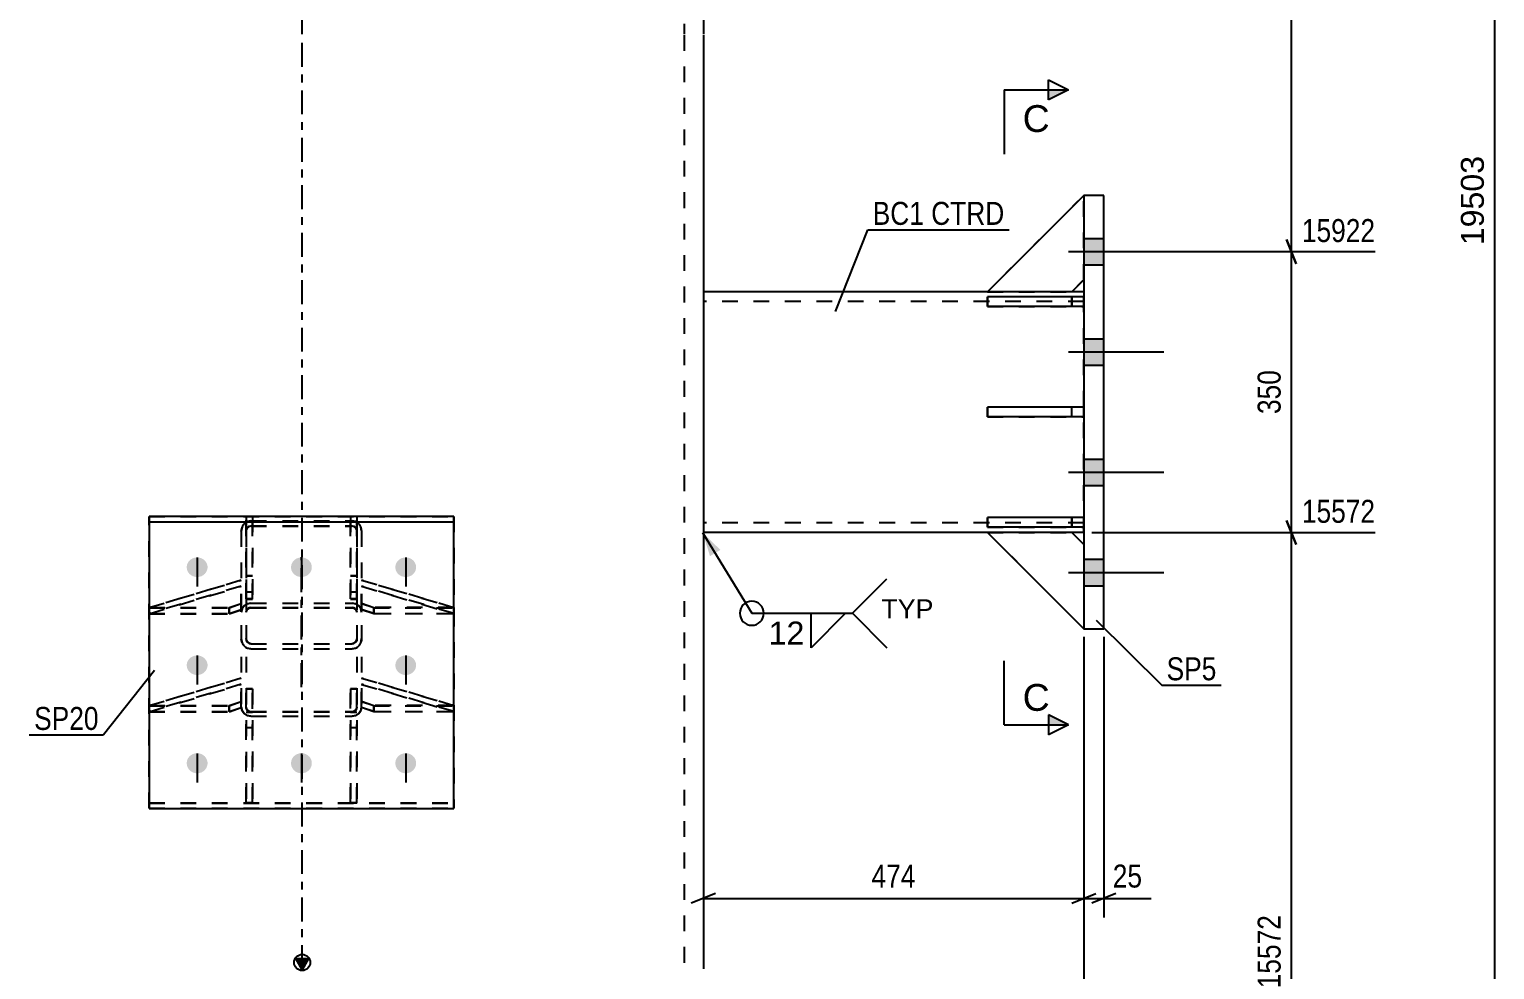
# Model space of a CAD drawing. Header units: millimetres. Extents: x -213 to 628, y -245 to 349.
# Drawn here: x -34 to 148.6, y 50 to 167.2 of the extents above; entities that cross this region are included whole.
import ezdxf

# ---------------------------------------------------------------- set-up
doc = ezdxf.new("R2010")
doc.units = ezdxf.units.MM
doc.linetypes.add('DXK_LINE_DOT2', pattern=[3.9198, 1.9599, -1.9599])
doc.linetypes.add('DXK_LINE_DOT3', pattern=[5.9187, 2.979, -0.9799, 0.9799, -0.9799])
doc.styles.add('Arial', font='ARIAL.TTF', dxfattribs={"height": 0.2})
doc.styles.add('Arial Narrow', font='ARIALN.TTF', dxfattribs={"height": 0.2})

# ---------------------------------------------------------------- blocks, each defined once
blk = doc.blocks.new('Bolt-284856677-2837 - 2835')
at = {"linetype": 'Continuous'}
for points in [[(-13.09, 101.39), (-12.82, 101.37), (-12.56, 101.29), (-12.33, 101.16), (-12.13, 100.99), (-11.97, 100.78), (-11.86, 100.55), (-11.8, 100.3), (-11.8, 100.04), (-11.86, 99.79), (-11.97, 99.56), (-12.13, 99.35), (-12.33, 99.18), (-12.56, 99.05), (-12.82, 98.98), (-13.09, 98.95), (-13.36, 98.98), (-13.62, 99.05), (-13.86, 99.18), (-14.06, 99.35), (-14.22, 99.56), (-14.33, 99.79), (-14.38, 100.04), (-14.38, 100.3), (-14.33, 100.55), (-14.22, 100.78), (-14.06, 100.99), (-13.86, 101.16), (-13.62, 101.29), (-13.36, 101.37)], [(-0.09, 101.39), (0.18, 101.37), (0.44, 101.29), (0.67, 101.16), (0.87, 100.99), (1.03, 100.78), (1.14, 100.55), (1.2, 100.3), (1.2, 100.04), (1.14, 99.79), (1.03, 99.56), (0.87, 99.35), (0.67, 99.18), (0.44, 99.05), (0.18, 98.98), (-0.09, 98.95), (-0.36, 98.98), (-0.62, 99.05), (-0.86, 99.18), (-1.06, 99.35), (-1.22, 99.56), (-1.33, 99.79), (-1.38, 100.04), (-1.38, 100.3), (-1.33, 100.55), (-1.22, 100.78), (-1.06, 100.99), (-0.86, 101.16), (-0.62, 101.29), (-0.36, 101.37)], [(12.91, 101.39), (13.18, 101.37), (13.44, 101.29), (13.67, 101.16), (13.87, 100.99), (14.03, 100.78), (14.14, 100.55), (14.2, 100.3), (14.2, 100.04), (14.14, 99.79), (14.03, 99.56), (13.87, 99.35), (13.67, 99.18), (13.44, 99.05), (13.18, 98.98), (12.91, 98.95), (12.64, 98.98), (12.38, 99.05), (12.14, 99.18), (11.94, 99.35), (11.78, 99.56), (11.67, 99.79), (11.62, 100.04), (11.62, 100.3), (11.67, 100.55), (11.78, 100.78), (11.94, 100.99), (12.14, 101.16), (12.38, 101.29), (12.64, 101.37)], [(-13.09, 89.18), (-12.82, 89.15), (-12.56, 89.07), (-12.33, 88.94), (-12.13, 88.77), (-11.97, 88.56), (-11.86, 88.33), (-11.8, 88.08), (-11.8, 87.83), (-11.86, 87.58), (-11.97, 87.34), (-12.13, 87.14), (-12.33, 86.97), (-12.56, 86.84), (-12.82, 86.76), (-13.09, 86.73), (-13.36, 86.76), (-13.62, 86.84), (-13.86, 86.97), (-14.06, 87.14), (-14.22, 87.34), (-14.33, 87.58), (-14.38, 87.83), (-14.38, 88.08), (-14.33, 88.33), (-14.22, 88.56), (-14.06, 88.77), (-13.86, 88.94), (-13.62, 89.07), (-13.36, 89.15)], [(12.91, 89.18), (13.18, 89.15), (13.44, 89.07), (13.67, 88.94), (13.87, 88.77), (14.03, 88.56), (14.14, 88.33), (14.2, 88.08), (14.2, 87.83), (14.14, 87.58), (14.03, 87.34), (13.87, 87.14), (13.67, 86.97), (13.44, 86.84), (13.18, 86.76), (12.91, 86.73), (12.64, 86.76), (12.38, 86.84), (12.14, 86.97), (11.94, 87.14), (11.78, 87.34), (11.67, 87.58), (11.62, 87.83), (11.62, 88.08), (11.67, 88.33), (11.78, 88.56), (11.94, 88.77), (12.14, 88.94), (12.38, 89.07), (12.64, 89.15)], [(-13.09, 76.99), (-12.82, 76.96), (-12.56, 76.88), (-12.33, 76.75), (-12.13, 76.58), (-11.97, 76.37), (-11.86, 76.13), (-11.8, 75.87), (-11.8, 75.61), (-11.86, 75.35), (-11.97, 75.11), (-12.13, 74.9), (-12.33, 74.72), (-12.56, 74.59), (-12.82, 74.51), (-13.09, 74.48), (-13.36, 74.51), (-13.62, 74.59), (-13.86, 74.72), (-14.06, 74.9), (-14.22, 75.11), (-14.33, 75.35), (-14.38, 75.61), (-14.38, 75.87), (-14.33, 76.13), (-14.22, 76.37), (-14.06, 76.58), (-13.86, 76.75), (-13.62, 76.88), (-13.36, 76.96)], [(-0.09, 76.99), (0.18, 76.96), (0.44, 76.88), (0.67, 76.75), (0.87, 76.58), (1.03, 76.37), (1.14, 76.13), (1.2, 75.87), (1.2, 75.61), (1.14, 75.35), (1.03, 75.11), (0.87, 74.9), (0.67, 74.72), (0.44, 74.59), (0.18, 74.51), (-0.09, 74.48), (-0.36, 74.51), (-0.62, 74.59), (-0.86, 74.72), (-1.06, 74.9), (-1.22, 75.11), (-1.33, 75.35), (-1.38, 75.61), (-1.38, 75.87), (-1.33, 76.13), (-1.22, 76.37), (-1.06, 76.58), (-0.86, 76.75), (-0.62, 76.88), (-0.36, 76.96)], [(12.91, 76.99), (13.18, 76.96), (13.44, 76.88), (13.67, 76.75), (13.87, 76.58), (14.03, 76.37), (14.14, 76.13), (14.2, 75.87), (14.2, 75.61), (14.14, 75.35), (14.03, 75.11), (13.87, 74.9), (13.67, 74.72), (13.44, 74.59), (13.18, 74.51), (12.91, 74.48), (12.64, 74.51), (12.38, 74.59), (12.14, 74.72), (11.94, 74.9), (11.78, 75.11), (11.67, 75.35), (11.62, 75.61), (11.62, 75.87), (11.67, 76.13), (11.78, 76.37), (11.94, 76.58), (12.14, 76.75), (12.38, 76.88), (12.64, 76.96)]]:
    blk.add_hatch(color=1, dxfattribs=at).paths.add_polyline_path(points)
at = {"color": 1, "linetype": 'Continuous'}
for p, q in [((-13.09, 101.37), (-13.09, 97.78)), ((-0.09, 101.37), (-0.09, 97.78)), ((12.91, 101.37), (12.91, 97.78)), ((-13.09, 89.15), (-13.09, 85.56)), ((12.91, 89.15), (12.91, 85.56)), ((-13.09, 76.94), (-13.09, 73.34)), ((-0.09, 76.94), (-0.09, 73.34)), ((12.91, 76.94), (12.91, 73.34))]:
    blk.add_line(p, q, dxfattribs=at)
blk = doc.blocks.new('Bolt-284856677-2971 - 2835')
at = {"color": 1, "linetype": 'DXK_LINE_DOT2'}
for p, q in [((-13.09, 101.39), (-13.09, 97.8)), ((-0.09, 101.39), (-0.09, 97.8)), ((12.91, 101.39), (12.91, 97.8)), ((-13.09, 89.17), (-13.09, 85.58)), ((12.91, 89.17), (12.91, 85.58)), ((-13.09, 76.96), (-13.09, 73.36)), ((-0.09, 76.96), (-0.09, 73.36)), ((12.91, 76.96), (12.91, 73.36))]:
    blk.add_line(p, q, dxfattribs=at)
blk = doc.blocks.new('Part-284856677-2860 - 2835')
at = {"color": 7, "linetype": 'DXK_LINE_DOT2'}
for p, q in [((-6.85, 105.85), (-6.39, 105.95)), ((-6.39, 105.95), (6.21, 105.95)), ((6.21, 105.95), (6.67, 105.85)), ((-7.59, 104.67), (-7.5, 105.16)), ((-7.59, 104.67), (-7.59, 82.72)), ((-6.95, 104.91), (-6.99, 104.67)), ((-6.99, 104.67), (-6.99, 82.72)), ((-6.82, 105.12), (-6.95, 104.91)), ((-6.62, 105.26), (-6.82, 105.12)), ((-6.39, 105.31), (-6.62, 105.26)), ((-6.39, 105.31), (6.21, 105.31)), ((6.44, 105.26), (6.21, 105.31)), ((6.63, 105.12), (6.44, 105.26)), ((6.76, 104.91), (6.63, 105.12)), ((6.81, 104.67), (6.76, 104.91)), ((6.81, 104.67), (6.81, 82.72)), ((7.32, 105.16), (7.41, 104.67)), ((7.41, 104.67), (7.41, 82.72)), ((-7.5, 94.99), (-7.59, 94.56)), ((-7.24, 95.36), (-7.5, 94.99)), ((-6.85, 95.6), (-7.24, 95.36)), ((-6.39, 95.69), (-6.85, 95.6)), ((-6.82, 94.96), (-6.62, 95.08)), ((-6.62, 95.08), (-6.39, 95.12)), ((-6.39, 95.69), (6.21, 95.69)), ((-6.39, 95.12), (6.21, 95.12)), ((6.67, 95.6), (6.21, 95.69)), ((6.21, 95.12), (6.44, 95.08)), ((6.44, 95.08), (6.63, 94.96)), ((7.06, 95.36), (6.67, 95.6)), ((7.32, 94.99), (7.06, 95.36)), ((7.41, 94.56), (7.32, 94.99)), ((-6.99, 94.56), (-6.95, 94.77)), ((-6.95, 94.77), (-6.82, 94.96)), ((6.63, 94.96), (6.76, 94.77)), ((6.76, 94.77), (6.81, 94.56)), ((-7.5, 90.77), (-7.59, 91.26)), ((-6.99, 91.26), (-6.95, 91.02)), ((-6.95, 91.02), (-6.82, 90.81)), ((-6.39, 89.98), (-6.85, 90.08)), ((-6.82, 90.81), (-6.62, 90.67)), ((-6.62, 90.67), (-6.39, 90.62)), ((-6.39, 90.62), (6.21, 90.62)), ((-6.39, 89.98), (6.21, 89.98)), ((6.21, 90.62), (6.44, 90.67)), ((6.67, 90.08), (6.21, 89.98)), ((6.44, 90.67), (6.63, 90.81)), ((6.63, 90.81), (6.76, 91.02)), ((6.76, 91.02), (6.81, 91.26)), ((7.41, 91.26), (7.32, 90.77)), ((-7.59, 82.72), (-7.5, 82.29)), ((-7.5, 82.29), (-7.24, 81.92)), ((-6.95, 82.5), (-6.99, 82.72)), ((-6.82, 82.32), (-6.95, 82.5)), ((-6.62, 82.2), (-6.82, 82.32)), ((-6.39, 82.15), (-6.62, 82.2)), ((6.44, 82.2), (6.21, 82.15)), ((6.63, 82.32), (6.44, 82.2)), ((6.76, 82.5), (6.63, 82.32)), ((6.81, 82.72), (6.76, 82.5)), ((7.06, 81.92), (7.32, 82.29)), ((7.32, 82.29), (7.41, 82.72)), ((-7.24, 81.92), (-6.85, 81.68)), ((-6.85, 81.68), (-6.39, 81.59)), ((-6.39, 82.15), (6.21, 82.15)), ((-6.39, 81.59), (6.21, 81.59)), ((6.21, 81.59), (6.67, 81.68)), ((6.67, 81.68), (7.06, 81.92))]:
    blk.add_line(p, q, dxfattribs=at)
for centre, start, end in [((-6.34, 104.72), 114.32, 159.2417), ((6.16, 104.72), 20.7583, 65.68), ((-6.34, 91.21), 200.7583, 245.68), ((6.16, 91.21), 294.32, 339.2417)]:
    blk.add_arc(centre, 1.24, start, end, dxfattribs=at)
blk = doc.blocks.new('Part-284856677-2866 - 2835')
at = {"color": 2, "linetype": 'Continuous'}
for p, q in [((18.91, 106.49), (-19.09, 106.49)), ((-19.09, 106.49), (-19.09, 70.1)), ((18.91, 70.1), (18.91, 106.49)), ((-19.09, 105.81), (18.91, 105.81)), ((-19.09, 70.1), (18.91, 70.1))]:
    blk.add_line(p, q, dxfattribs=at)
at = {"color": 7, "linetype": 'DXK_LINE_DOT2'}
blk.add_line((-19.09, 70.78), (18.91, 70.78), dxfattribs=at)
blk = doc.blocks.new('Part-284856677-2904 - 2835')
at = {"color": 2, "linetype": 'Continuous'}
for p, q in [((85.41, 134.51), (50, 134.51)), ((97.41, 134.51), (95.91, 134.51)), ((85.41, 104.51), (50, 104.51)), ((97.41, 104.51), (95.91, 104.51))]:
    blk.add_line(p, q, dxfattribs=at)
at = {"color": 7, "linetype": 'DXK_LINE_DOT2'}
for p, q in [((50, 134.51), (50, 104.51)), ((95.91, 134.51), (85.41, 134.51)), ((97.41, 104.51), (97.41, 134.51)), ((97.41, 133.31), (50, 133.31)), ((97.41, 105.71), (50, 105.71)), ((95.91, 104.51), (85.41, 104.51))]:
    blk.add_line(p, q, dxfattribs=at)
blk = doc.blocks.new('Part-284856677-2936 - 2835')
at = {"color": 7, "linetype": 'DXK_LINE_DOT2'}
for p, q in [((97.41, 133.86), (85.41, 133.86)), ((85.41, 133.86), (85.41, 132.66)), ((95.91, 133.86), (95.91, 132.66)), ((97.41, 132.66), (97.41, 133.86)), ((85.41, 132.66), (97.41, 132.66))]:
    blk.add_line(p, q, dxfattribs=at)
blk = doc.blocks.new('Part-284856677-2937 - 2835')
at = {"color": 7, "linetype": 'DXK_LINE_DOT2'}
for p, q in [((97.41, 106.36), (85.41, 106.36)), ((85.41, 106.36), (85.41, 105.16)), ((95.91, 106.36), (95.91, 105.16)), ((97.41, 105.16), (97.41, 106.36)), ((85.41, 105.16), (97.41, 105.16))]:
    blk.add_line(p, q, dxfattribs=at)
blk = doc.blocks.new('Part-284856677-2938 - 2835')
at = {"color": 7, "linetype": 'DXK_LINE_DOT2'}
for p, q in [((97.41, 120.11), (85.41, 120.11)), ((85.41, 120.11), (85.41, 118.91)), ((85.41, 118.91), (97.41, 118.91)), ((95.91, 118.91), (95.91, 120.11)), ((97.41, 118.91), (97.41, 120.11))]:
    blk.add_line(p, q, dxfattribs=at)
blk = doc.blocks.new('Part-284856677-2939 - 2835')
at = {"color": 2, "linetype": 'Continuous'}
for p, q in [((85.41, 132.66), (85.41, 133.86)), ((97.41, 133.86), (85.41, 133.86)), ((97.41, 133.86), (97.41, 132.66)), ((97.41, 132.66), (85.41, 132.66))]:
    blk.add_line(p, q, dxfattribs=at)
at = {"color": 7, "linetype": 'DXK_LINE_DOT2'}
for p, q in [((95.91, 132.66), (95.91, 133.86)), ((97.41, 133.86), (97.41, 133.86)), ((97.41, 133.86), (97.41, 133.86)), ((97.41, 132.66), (97.41, 132.66)), ((97.41, 132.66), (97.41, 132.66))]:
    blk.add_line(p, q, dxfattribs=at)
blk = doc.blocks.new('Part-284856677-2940 - 2835')
at = {"color": 2, "linetype": 'Continuous'}
for p, q in [((85.41, 105.16), (85.41, 106.36)), ((97.41, 106.36), (85.41, 106.36)), ((97.41, 106.36), (97.41, 105.16)), ((97.41, 105.16), (85.41, 105.16))]:
    blk.add_line(p, q, dxfattribs=at)
at = {"color": 7, "linetype": 'DXK_LINE_DOT2'}
for p, q in [((95.91, 105.16), (95.91, 106.36)), ((97.41, 106.36), (97.41, 106.36)), ((97.41, 106.36), (97.41, 106.36)), ((97.41, 105.16), (97.41, 105.16)), ((97.41, 105.16), (97.41, 105.16))]:
    blk.add_line(p, q, dxfattribs=at)
blk = doc.blocks.new('Part-284856677-2941 - 2835')
at = {"color": 2, "linetype": 'Continuous'}
for p, q in [((85.41, 118.91), (85.41, 120.11)), ((97.41, 120.11), (85.41, 120.11)), ((97.41, 118.91), (85.41, 118.91)), ((97.41, 120.11), (97.41, 118.91))]:
    blk.add_line(p, q, dxfattribs=at)
at = {"color": 7, "linetype": 'DXK_LINE_DOT2'}
for p, q in [((95.91, 118.91), (95.91, 120.11)), ((97.41, 120.11), (97.41, 120.11)), ((97.41, 120.11), (97.41, 120.11)), ((97.41, 118.91), (97.41, 118.91)), ((97.41, 118.91), (97.41, 118.91))]:
    blk.add_line(p, q, dxfattribs=at)
blk = doc.blocks.new('Part-284856677-2944 - 2835')
at = {"color": 2, "linetype": 'Continuous'}
for p, q in [((97.41, 146.51), (85.41, 134.51)), ((97.41, 136.01), (95.91, 134.51)), ((95.91, 134.51), (85.41, 134.51))]:
    blk.add_line(p, q, dxfattribs=at)
at = {"color": 7, "linetype": 'DXK_LINE_DOT2'}
for p, q in [((97.41, 136.01), (97.41, 146.51)), ((97.41, 146.51), (97.41, 146.51)), ((97.41, 146.51), (97.41, 146.51)), ((97.41, 136.01), (97.41, 136.01)), ((97.41, 136.01), (97.41, 136.01))]:
    blk.add_line(p, q, dxfattribs=at)
blk = doc.blocks.new('Part-284856677-2945 - 2835')
at = {"color": 7, "linetype": 'DXK_LINE_DOT2'}
for p, q in [((97.41, 146.51), (85.41, 134.51)), ((97.41, 136.01), (97.41, 146.51)), ((95.91, 134.51), (97.41, 136.01)), ((85.41, 134.51), (95.91, 134.51))]:
    blk.add_line(p, q, dxfattribs=at)
blk = doc.blocks.new('Part-284856677-2946 - 2835')
at = {"color": 2, "linetype": 'Continuous'}
for p, q in [((85.41, 104.51), (97.41, 92.51)), ((95.91, 104.51), (85.41, 104.51)), ((95.91, 104.51), (97.41, 103.01))]:
    blk.add_line(p, q, dxfattribs=at)
at = {"color": 7, "linetype": 'DXK_LINE_DOT2'}
for p, q in [((97.41, 103.01), (97.41, 92.51)), ((97.41, 103.01), (97.41, 103.01)), ((97.41, 92.51), (97.41, 92.51))]:
    blk.add_line(p, q, dxfattribs=at)
blk = doc.blocks.new('Part-284856677-2947 - 2835')
at = {"color": 7, "linetype": 'DXK_LINE_DOT2'}
for p, q in [((85.41, 104.51), (95.91, 104.51)), ((97.41, 92.51), (85.41, 104.51)), ((95.91, 104.51), (97.41, 103.01)), ((97.41, 103.01), (97.41, 92.51))]:
    blk.add_line(p, q, dxfattribs=at)
blk = doc.blocks.new('Part-284856677-3099 - 2835')
at = {"color": 7, "linetype": 'DXK_LINE_DOT2'}
for p, q in [((7.41, 82.67), (7.41, 86.33)), ((18.91, 82.91), (7.41, 86.33)), ((7.41, 85.57), (18.91, 82.15)), ((8.91, 82.91), (7.41, 83.42)), ((8.91, 82.15), (7.41, 82.67)), ((8.91, 82.15), (8.91, 82.91)), ((8.91, 82.91), (18.91, 82.91)), ((18.91, 82.15), (18.91, 82.91)), ((18.91, 82.15), (8.91, 82.15))]:
    blk.add_line(p, q, dxfattribs=at)
blk = doc.blocks.new('Part-284856677-2959 - 2835')
at = {"color": 7, "linetype": 'DXK_LINE_DOT2'}
for p, q in [((-19.09, 70.12), (-19.09, 106.51)), ((-19.09, 106.51), (18.91, 106.51)), ((18.91, 106.51), (18.91, 70.12)), ((-19.09, 105.83), (18.91, 105.83)), ((-19.09, 70.8), (18.91, 70.8)), ((-19.09, 70.12), (18.91, 70.12))]:
    blk.add_line(p, q, dxfattribs=at)
blk = doc.blocks.new('Part-284856677-2993 - 2835')
at = {"color": 2, "linetype": 'Continuous'}
for p, q in [((97.41, 146.51), (97.41, 92.51)), ((99.91, 146.51), (97.41, 146.51)), ((99.91, 92.51), (99.91, 146.51)), ((97.41, 92.51), (99.91, 92.51))]:
    blk.add_line(p, q, dxfattribs=at)
blk = doc.blocks.new('Part-284856677-3143 - 2835')
at = {"color": 7, "linetype": 'DXK_LINE_DOT2'}
for p, q in [((7.41, 82.69), (7.41, 86.35)), ((7.41, 86.35), (18.91, 82.93)), ((18.91, 82.17), (7.41, 85.59)), ((7.41, 83.44), (8.91, 82.93)), ((8.91, 82.17), (7.41, 82.69)), ((18.91, 82.93), (8.91, 82.93)), ((8.91, 82.93), (8.91, 82.17)), ((18.91, 82.93), (18.91, 82.17)), ((8.91, 82.17), (18.91, 82.17))]:
    blk.add_line(p, q, dxfattribs=at)
blk = doc.blocks.new('Bolt-284856677-3038 - 2835')
at = {"linetype": 'Continuous'}
for points in [[(97.41, 141.16), (97.41, 137.86), (99.91, 137.86), (99.91, 141.16)], [(97.41, 141.16), (97.41, 137.86), (99.91, 137.86), (99.91, 141.16)], [(97.41, 141.16), (97.41, 137.86), (99.91, 137.86), (99.91, 141.16)], [(97.41, 128.66), (97.41, 125.36), (99.91, 125.36), (99.91, 128.66)], [(97.41, 128.66), (97.41, 125.36), (99.91, 125.36), (99.91, 128.66)], [(97.41, 113.66), (97.41, 110.36), (99.91, 110.36), (99.91, 113.66)], [(97.41, 113.66), (97.41, 110.36), (99.91, 110.36), (99.91, 113.66)], [(97.41, 101.16), (97.41, 97.86), (99.91, 97.86), (99.91, 101.16)], [(97.41, 101.16), (97.41, 97.86), (99.91, 97.86), (99.91, 101.16)], [(97.41, 101.16), (97.41, 97.86), (99.91, 97.86), (99.91, 101.16)]]:
    blk.add_hatch(color=1, dxfattribs=at).paths.add_polyline_path(points)
at = {"color": 1, "linetype": 'Continuous'}
for p, q in [((97.41, 141.16), (99.91, 141.16)), ((97.41, 141.16), (99.91, 141.16)), ((97.41, 141.16), (99.91, 141.16)), ((95.51, 139.51), (107.41, 139.51)), ((95.51, 139.51), (107.41, 139.51)), ((95.51, 139.51), (107.41, 139.51)), ((97.41, 137.86), (99.91, 137.86)), ((97.41, 137.86), (99.91, 137.86)), ((97.41, 137.86), (99.91, 137.86)), ((97.41, 128.66), (99.91, 128.66)), ((97.41, 128.66), (99.91, 128.66)), ((95.51, 127.01), (107.41, 127.01)), ((95.51, 127.01), (107.41, 127.01)), ((97.41, 125.36), (99.91, 125.36)), ((97.41, 125.36), (99.91, 125.36)), ((97.41, 113.66), (99.91, 113.66)), ((97.41, 113.66), (99.91, 113.66)), ((95.51, 112.01), (107.41, 112.01)), ((95.51, 112.01), (107.41, 112.01)), ((97.41, 110.36), (99.91, 110.36)), ((97.41, 110.36), (99.91, 110.36)), ((97.41, 101.16), (99.91, 101.16)), ((97.41, 101.16), (99.91, 101.16)), ((97.41, 101.16), (99.91, 101.16)), ((95.51, 99.51), (107.41, 99.51)), ((95.51, 99.51), (107.41, 99.51)), ((95.51, 99.51), (107.41, 99.51)), ((97.41, 97.86), (99.91, 97.86)), ((97.41, 97.86), (99.91, 97.86)), ((97.41, 97.86), (99.91, 97.86))]:
    blk.add_line(p, q, dxfattribs=at)
blk = doc.blocks.new('Part-284856677-3039 - 2835')
at = {"linetype": 'Continuous'}
blk.add_hatch(color=2, dxfattribs=at).paths.add_polyline_path([(0, 50), (-0.8, 51.4), (0.8, 51.4)])
at = {"color": 7, "linetype": 'DXK_LINE_DOT3'}
for p, q in [((0, 166.61), (0, 260.22)), ((0, 50.1), (0, 166.51))]:
    blk.add_line(p, q, dxfattribs=at)
at = {"color": 7, "linetype": 'DXK_LINE_DOT2'}
for p, q in [((47.6, 250.22), (47.6, 166.61)), ((47.6, 166.51), (47.6, 50.1))]:
    blk.add_line(p, q, dxfattribs=at)
at = {"color": 2, "linetype": 'Continuous'}
for p, q in [((50, 250.22), (50, 166.61)), ((50, 166.51), (50, 50.1)), ((0, 50), (-0.8, 51.4)), ((-0.8, 51.4), (0.8, 51.4)), ((0.8, 51.4), (0, 50))]:
    blk.add_line(p, q, dxfattribs=at)
blk.add_circle((0, 50.9), 1, dxfattribs=at)
blk = doc.blocks.new('Part-284856677-3053 - 2835')
at = {"color": 7, "linetype": 'DXK_LINE_DOT2'}
for p, q in [((-6.39, 105.97), (-6.85, 105.87)), ((-6.39, 105.97), (6.21, 105.97)), ((6.67, 105.87), (6.21, 105.97)), ((-7.5, 105.18), (-7.59, 104.69)), ((-7.59, 104.69), (-7.59, 82.74)), ((-6.99, 104.69), (-6.95, 104.93)), ((-6.99, 104.69), (-6.99, 82.74)), ((-6.95, 104.93), (-6.82, 105.14)), ((-6.82, 105.14), (-6.62, 105.28)), ((-6.62, 105.28), (-6.39, 105.33)), ((-6.39, 105.33), (6.21, 105.33)), ((6.21, 105.33), (6.44, 105.28)), ((6.44, 105.28), (6.63, 105.14)), ((6.63, 105.14), (6.76, 104.93)), ((6.76, 104.93), (6.81, 104.69)), ((6.81, 104.69), (6.81, 82.74)), ((7.41, 104.69), (7.32, 105.18)), ((7.41, 104.69), (7.41, 82.74)), ((-7.59, 94.58), (-7.5, 95.01)), ((-7.5, 95.01), (-7.24, 95.38)), ((-7.24, 95.38), (-6.85, 95.62)), ((-6.82, 94.98), (-6.95, 94.79)), ((-6.85, 95.62), (-6.39, 95.71)), ((-6.62, 95.1), (-6.82, 94.98)), ((-6.39, 95.14), (-6.62, 95.1)), ((-6.39, 95.71), (6.21, 95.71)), ((-6.39, 95.14), (6.21, 95.14)), ((6.21, 95.71), (6.67, 95.62)), ((6.44, 95.1), (6.21, 95.14)), ((6.63, 94.98), (6.44, 95.1)), ((6.76, 94.79), (6.63, 94.98)), ((6.67, 95.62), (7.06, 95.38)), ((7.06, 95.38), (7.32, 95.01)), ((7.32, 95.01), (7.41, 94.58)), ((-6.95, 94.79), (-6.99, 94.58)), ((6.81, 94.58), (6.76, 94.79)), ((-7.59, 91.28), (-7.5, 90.79)), ((-6.95, 91.04), (-6.99, 91.28)), ((-6.82, 90.83), (-6.95, 91.04)), ((-6.85, 90.1), (-6.39, 90)), ((-6.62, 90.69), (-6.82, 90.83)), ((-6.39, 90.64), (-6.62, 90.69)), ((-6.39, 90.64), (6.21, 90.64)), ((-6.39, 90), (6.21, 90)), ((6.44, 90.69), (6.21, 90.64)), ((6.21, 90), (6.67, 90.1)), ((6.63, 90.83), (6.44, 90.69)), ((6.76, 91.04), (6.63, 90.83)), ((6.81, 91.28), (6.76, 91.04)), ((7.32, 90.79), (7.41, 91.28)), ((-7.5, 82.31), (-7.59, 82.74)), ((-7.24, 81.94), (-7.5, 82.31)), ((-6.99, 82.74), (-6.95, 82.52)), ((-6.95, 82.52), (-6.82, 82.34)), ((-6.82, 82.34), (-6.62, 82.22)), ((-6.62, 82.22), (-6.39, 82.17)), ((6.21, 82.17), (6.44, 82.22)), ((6.44, 82.22), (6.63, 82.34)), ((6.63, 82.34), (6.76, 82.52)), ((6.76, 82.52), (6.81, 82.74)), ((7.32, 82.31), (7.06, 81.94)), ((7.41, 82.74), (7.32, 82.31)), ((-6.85, 81.7), (-7.24, 81.94)), ((-6.39, 81.61), (-6.85, 81.7)), ((-6.39, 82.17), (6.21, 82.17)), ((-6.39, 81.61), (6.21, 81.61)), ((6.67, 81.7), (6.21, 81.61)), ((7.06, 81.94), (6.67, 81.7))]:
    blk.add_line(p, q, dxfattribs=at)
at = {"color": 7, "linetype": 'DXK_LINE_DOT3'}
blk.add_line((-0.09, 85.24), (-0.09, 101.41), dxfattribs=at)
at = {"color": 7, "linetype": 'DXK_LINE_DOT2'}
for centre, start, end in [((-6.34, 104.74), 114.3201, 159.2418), ((6.16, 104.74), 20.7582, 65.6799), ((-6.34, 91.23), 200.7582, 245.6799), ((6.16, 91.23), 294.3201, 339.2418)]:
    blk.add_arc(centre, 1.24, start, end, dxfattribs=at)
blk = doc.blocks.new('Part-284856677-3098 - 2835')
at = {"color": 7, "linetype": 'DXK_LINE_DOT2'}
for p, q in [((7.41, 94.88), (7.41, 98.54)), ((18.91, 95.12), (7.41, 98.54)), ((7.41, 97.79), (18.91, 94.37)), ((8.91, 95.12), (7.41, 95.63)), ((8.91, 94.37), (8.91, 95.12)), ((8.91, 95.12), (18.91, 95.12)), ((18.91, 94.37), (18.91, 95.12)), ((8.91, 94.37), (7.41, 94.88)), ((18.91, 94.37), (8.91, 94.37))]:
    blk.add_line(p, q, dxfattribs=at)
blk = doc.blocks.new('Part-284856677-3100 - 2835')
at = {"color": 7, "linetype": 'DXK_LINE_DOT2'}
for p, q in [((-7.59, 98.54), (-19.09, 95.12)), ((-19.09, 94.37), (-7.59, 97.79)), ((-7.59, 94.88), (-7.59, 98.54)), ((-19.09, 95.12), (-9.09, 95.12)), ((-19.09, 95.12), (-19.09, 94.37)), ((-9.09, 95.12), (-7.59, 95.63)), ((-9.09, 95.12), (-9.09, 94.37)), ((-19.09, 94.37), (-9.09, 94.37)), ((-9.09, 94.37), (-7.59, 94.88))]:
    blk.add_line(p, q, dxfattribs=at)
blk = doc.blocks.new('Part-284856677-3101 - 2835')
at = {"color": 7, "linetype": 'DXK_LINE_DOT2'}
for p, q in [((-7.59, 86.33), (-19.09, 82.91)), ((-7.59, 82.67), (-7.59, 86.33)), ((-19.09, 82.15), (-7.59, 85.57)), ((-19.09, 82.91), (-9.09, 82.91)), ((-19.09, 82.91), (-19.09, 82.15)), ((-9.09, 82.91), (-7.59, 83.42)), ((-9.09, 82.91), (-9.09, 82.15)), ((-9.09, 82.15), (-7.59, 82.67)), ((-19.09, 82.15), (-9.09, 82.15))]:
    blk.add_line(p, q, dxfattribs=at)
blk = doc.blocks.new('Part-284856677-3102 - 2835')
at = {"color": 2, "linetype": 'Continuous'}
blk.add_line((6.81, 106.49), (6.01, 106.49), dxfattribs=at)
at = {"color": 7, "linetype": 'DXK_LINE_DOT2'}
for p, q in [((6.01, 106.49), (6.01, 96.2)), ((6.81, 96.2), (6.81, 106.49)), ((6.01, 99.11), (6.81, 99.11)), ((6.01, 97.1), (6.81, 97.1)), ((6.01, 96.2), (6.81, 96.2))]:
    blk.add_line(p, q, dxfattribs=at)
blk = doc.blocks.new('Part-284856677-3103 - 2835')
at = {"color": 2, "linetype": 'Continuous'}
blk.add_line((-6.19, 106.49), (-6.99, 106.49), dxfattribs=at)
at = {"color": 7, "linetype": 'DXK_LINE_DOT2'}
for p, q in [((-6.99, 106.49), (-6.99, 96.2)), ((-6.19, 96.2), (-6.19, 106.49)), ((-6.99, 99.11), (-6.19, 99.11)), ((-6.99, 97.1), (-6.19, 97.1)), ((-6.99, 96.2), (-6.19, 96.2))]:
    blk.add_line(p, q, dxfattribs=at)
blk = doc.blocks.new('Part-284856677-3132 - 2835')
at = {"color": 7, "linetype": 'DXK_LINE_DOT2'}
for p, q in [((-6.99, 96.22), (-6.99, 106.51)), ((-6.19, 106.51), (-6.99, 106.51)), ((-6.19, 106.51), (-6.19, 96.22)), ((-6.99, 99.13), (-6.19, 99.13)), ((-6.99, 97.12), (-6.19, 97.12)), ((-6.19, 96.22), (-6.99, 96.22))]:
    blk.add_line(p, q, dxfattribs=at)
blk = doc.blocks.new('Part-284856677-3133 - 2835')
at = {"color": 7, "linetype": 'DXK_LINE_DOT2'}
for p, q in [((6.01, 96.22), (6.01, 106.51)), ((6.81, 106.51), (6.01, 106.51)), ((6.81, 106.51), (6.81, 96.22)), ((6.01, 99.13), (6.81, 99.13)), ((6.01, 97.12), (6.81, 97.12)), ((6.81, 96.22), (6.01, 96.22))]:
    blk.add_line(p, q, dxfattribs=at)
blk = doc.blocks.new('Part-284856677-3134 - 2835')
at = {"color": 7, "linetype": 'DXK_LINE_DOT2'}
for p, q in [((-6.99, 70.8), (-6.99, 85.03)), ((-6.99, 85.03), (-6.19, 85.03)), ((-6.19, 85.03), (-6.19, 70.8)), ((-6.99, 82.12), (-6.19, 82.12)), ((-6.99, 80.2), (-6.19, 80.2)), ((-6.19, 70.8), (-6.99, 70.8))]:
    blk.add_line(p, q, dxfattribs=at)
blk = doc.blocks.new('Part-284856677-3135 - 2835')
at = {"color": 7, "linetype": 'DXK_LINE_DOT2'}
for p, q in [((6.01, 70.8), (6.01, 85.03)), ((6.01, 85.03), (6.81, 85.03)), ((6.81, 85.03), (6.81, 70.8)), ((6.01, 82.12), (6.81, 82.12)), ((6.01, 80.2), (6.81, 80.2)), ((6.81, 70.8), (6.01, 70.8))]:
    blk.add_line(p, q, dxfattribs=at)
blk = doc.blocks.new('Part-284856677-3138 - 2835')
at = {"color": 7, "linetype": 'DXK_LINE_DOT2'}
for p, q in [((6.81, 85.01), (6.01, 85.01)), ((6.01, 85.01), (6.01, 70.78)), ((6.81, 70.78), (6.81, 85.01)), ((6.01, 82.1), (6.81, 82.1)), ((6.01, 80.18), (6.81, 80.18)), ((6.81, 70.78), (6.01, 70.78))]:
    blk.add_line(p, q, dxfattribs=at)
blk = doc.blocks.new('Part-284856677-3139 - 2835')
at = {"color": 7, "linetype": 'DXK_LINE_DOT2'}
for p, q in [((-6.19, 85.01), (-6.99, 85.01)), ((-6.99, 85.01), (-6.99, 70.78)), ((-6.19, 70.78), (-6.19, 85.01)), ((-6.99, 82.1), (-6.19, 82.1)), ((-6.99, 80.18), (-6.19, 80.18)), ((-6.19, 70.78), (-6.99, 70.78))]:
    blk.add_line(p, q, dxfattribs=at)
blk = doc.blocks.new('Part-284856677-3140 - 2835')
at = {"color": 7, "linetype": 'DXK_LINE_DOT2'}
for p, q in [((-19.09, 95.14), (-7.59, 98.56)), ((-7.59, 97.81), (-19.09, 94.39)), ((-7.59, 94.9), (-7.59, 98.56)), ((-19.09, 94.39), (-19.09, 95.14)), ((-19.09, 95.14), (-9.09, 95.14)), ((-9.09, 95.14), (-7.59, 95.66)), ((-9.09, 94.39), (-9.09, 95.14)), ((-19.09, 94.39), (-9.09, 94.39)), ((-9.09, 94.39), (-7.59, 94.9))]:
    blk.add_line(p, q, dxfattribs=at)
blk = doc.blocks.new('Part-284856677-3141 - 2835')
at = {"color": 7, "linetype": 'DXK_LINE_DOT2'}
for p, q in [((-19.09, 82.93), (-7.59, 86.35)), ((-7.59, 82.69), (-7.59, 86.35)), ((-7.59, 85.59), (-19.09, 82.17)), ((-19.09, 82.17), (-19.09, 82.93)), ((-19.09, 82.93), (-9.09, 82.93)), ((-9.09, 82.93), (-7.59, 83.44)), ((-9.09, 82.17), (-9.09, 82.93)), ((-9.09, 82.17), (-7.59, 82.69)), ((-19.09, 82.17), (-9.09, 82.17))]:
    blk.add_line(p, q, dxfattribs=at)
blk = doc.blocks.new('Part-284856677-3142 - 2835')
at = {"color": 7, "linetype": 'DXK_LINE_DOT2'}
for p, q in [((7.41, 94.9), (7.41, 98.56)), ((7.41, 98.56), (18.91, 95.14)), ((18.91, 94.39), (7.41, 97.81)), ((7.41, 95.66), (8.91, 95.14)), ((18.91, 95.14), (8.91, 95.14)), ((8.91, 95.14), (8.91, 94.39)), ((18.91, 95.14), (18.91, 94.39)), ((8.91, 94.39), (7.41, 94.9)), ((8.91, 94.39), (18.91, 94.39))]:
    blk.add_line(p, q, dxfattribs=at)
blk = doc.blocks.new('StraightDimension-284856677-9442 - 2835')
at = {"color": 7, "linetype": 'Continuous'}
for p, q in [((97.41, 91.51), (97.41, 56.49)), ((99.91, 91.51), (99.91, 56.49)), ((95.91, 58.29), (98.91, 59.49)), ((97.41, 58.89), (99.91, 58.89)), ((101.41, 59.49), (98.41, 58.29))]:
    blk.add_line(p, q, dxfattribs=at)
at = {"color": 0}
blk.add_wipeout([(105.29, 59.64), (105.29, 63.84), (100.43, 63.84), (100.43, 59.64)], dxfattribs=at)
at = {"color": 7, "linetype": 'Continuous'}
blk.add_line((99.91, 58.89), (105.81, 58.89), dxfattribs=at)
blk.add_line((99.91, 58.89), (105.81, 58.89), dxfattribs=at)
at = {"color": 3, "style": 'Arial Narrow'}
blk.add_text('25', height=2.863, dxfattribs=at).set_placement((101.03, 60.24))
blk = doc.blocks.new('StraightDimension-284856677-9540 - 2835')
at = {"color": 7, "linetype": 'Continuous'}
for p, q in [((123.9, 216.22), (122.7, 219.22)), ((98.5, 217.72), (133.74, 217.72)), ((123.3, 139.51), (123.3, 217.72)), ((122.7, 141.01), (123.9, 138.01)), ((104.21, 139.51), (133.74, 139.51))]:
    blk.add_line(p, q, dxfattribs=at)
at = {"color": 0, "linetype": 'Continuous'}
blk.add_wipeout([(134.34, 218.32), (134.34, 222.52), (124, 222.52), (124, 218.32)], dxfattribs=at)
at = {"color": 0}
blk.add_wipeout([(122.55, 182.87), (118.35, 182.87), (118.35, 174.36), (122.55, 174.36)], dxfattribs=at)
at = {"color": 3, "linetype": 'Continuous', "style": 'Arial Narrow'}
blk.add_text('18762', height=2.863, dxfattribs=at).set_placement((124.6, 218.92))
at = {"color": 3, "style": 'Arial Narrow'}
blk.add_text('2840', height=2.863, rotation=90.0002, dxfattribs=at).set_placement((121.95, 174.96))
blk = doc.blocks.new('StraightDimension-284856677-9443 - 2835')
at = {"color": 7, "linetype": 'Continuous'}
for p, q in [((50, 103.51), (50, 56.49)), ((97.41, 91.51), (97.41, 56.49)), ((51.5, 59.49), (48.5, 58.29)), ((50, 58.89), (97.41, 58.89)), ((95.91, 58.29), (98.91, 59.49))]:
    blk.add_line(p, q, dxfattribs=at)
at = {"color": 0}
blk.add_wipeout([(77.05, 59.64), (77.05, 63.84), (70.36, 63.84), (70.36, 59.64)], dxfattribs=at)
at = {"color": 3, "style": 'Arial Narrow'}
blk.add_text('474', height=2.863, dxfattribs=at).set_placement((70.96, 60.24))
blk = doc.blocks.new('StraightDimension-284856677-3255 - 2835')
at = {"color": 7, "linetype": 'Continuous'}
blk.add_line((97.41, 91.51), (97.41, -42.37), dxfattribs=at)
blk = doc.blocks.new('StraightDimension-284856677-9541 - 2835')
at = {"color": 7, "linetype": 'Continuous'}
for p, q in [((123.9, 138.01), (122.7, 141.01)), ((104.21, 139.51), (133.74, 139.51)), ((123.3, 104.51), (123.3, 139.51)), ((122.7, 106.01), (123.9, 103.01)), ((98.41, 104.51), (133.74, 104.51))]:
    blk.add_line(p, q, dxfattribs=at)
at = {"color": 0, "linetype": 'Continuous'}
blk.add_wipeout([(134.34, 140.11), (134.34, 144.31), (124, 144.31), (124, 140.11)], dxfattribs=at)
at = {"color": 0}
blk.add_wipeout([(122.55, 125.35), (118.35, 125.35), (118.35, 118.67), (122.55, 118.67)], dxfattribs=at)
at = {"color": 3, "linetype": 'Continuous', "style": 'Arial Narrow'}
blk.add_text('15922', height=2.863, dxfattribs=at).set_placement((124.6, 140.71))
at = {"color": 3, "style": 'Arial Narrow'}
blk.add_text('350', height=2.863, rotation=90.0002, dxfattribs=at).set_placement((121.95, 119.27))
blk = doc.blocks.new('StraightDimension-284856677-9542 - 2835')
at = {"color": 7, "linetype": 'Continuous'}
for p, q in [((123.9, 103.01), (122.7, 106.01)), ((98.41, 104.51), (133.74, 104.51)), ((123.3, 0), (123.3, 104.51)), ((122.7, 1.5), (123.9, -1.5)), ((51, 0), (126.42, 0))]:
    blk.add_line(p, q, dxfattribs=at)
at = {"color": 0, "linetype": 'Continuous'}
for points in [[(134.34, 105.11), (134.34, 109.31), (124, 109.31), (124, 105.11)], [(127.02, 0.6), (127.02, 4.8), (124, 4.8), (124, 0.6)]]:
    blk.add_wipeout(points, dxfattribs=at)
at = {"color": 0}
blk.add_wipeout([(122.55, 57.42), (118.35, 57.42), (118.35, 47.08), (122.55, 47.08)], dxfattribs=at)
at = {"color": 3, "linetype": 'Continuous', "style": 'Arial Narrow'}
for s, height, p in [('15572', 2.863, (124.6, 105.71)), ('0', 2.86, (124.6, 1.2))]:
    blk.add_text(s, height=height, dxfattribs=at).set_placement(p)
at = {"color": 3, "style": 'Arial Narrow'}
blk.add_text('15572', height=2.863, rotation=90.0002, dxfattribs=at).set_placement((121.95, 47.68))
blk = doc.blocks.new('StraightDimension-284856677-15393 - 2835')
at = {"color": 7, "linetype": 'Continuous'}
blk.add_line((148.63, 0), (148.63, 291.74), dxfattribs=at)
at = {"color": 0}
blk.add_wipeout([(147.88, 152.03), (143.68, 152.03), (143.68, 139.71), (147.88, 139.71)], dxfattribs=at)
at = {"color": 3, "style": 'Arial'}
blk.add_text('19503', height=2.865, rotation=90.0002, dxfattribs=at).set_placement((147.28, 140.31))
blk = doc.blocks.new('WeldMark-284856677-3648 - 2835')
at = {"linetype": 'Continuous'}
blk.add_hatch(color=30, dxfattribs=at).paths.add_polyline_path([(50.83, 101.55), (49.91, 104.51), (52.11, 102.33)])
at = {"color": 30, "linetype": 'Continuous'}
blk.add_line((49.91, 104.51), (56.04, 94.43), dxfattribs=at)
at = {"color": 3, "linetype": 'Continuous'}
for q in [(72.88, 98.71), (72.88, 90.14)]:
    blk.add_line((68.59, 94.43), q, dxfattribs=at)
blk.add_arc((56.04, 94.43), 1.5, 90, 270, dxfattribs=at)
at = {"color": 0}
blk.add_wipeout([(62.79, 90.33), (62.79, 93.73), (57.94, 93.73), (57.94, 90.33)], dxfattribs=at)
at = {"color": 30, "linetype": 'Continuous'}
blk.add_line((56.04, 94.43), (68.59, 94.43), dxfattribs=at)
at = {"color": 3, "linetype": 'Continuous'}
for p, q in [((63.45, 94.43), (67.73, 94.43)), ((67.73, 94.43), (63.45, 90.14)), ((63.45, 90.14), (63.45, 94.43))]:
    blk.add_line(p, q, dxfattribs=at)
blk.add_arc((56.04, 94.43), 1.5, 270, 90, dxfattribs=at)
at = {"color": 3, "style": 'Arial'}
blk.add_text('12', height=2.865, dxfattribs=at).set_placement((58.14, 90.53))
at = {"color": 0, "linetype": 'Continuous'}
blk.add_wipeout([(78.67, 93.78), (78.67, 96.28), (72.19, 96.28), (72.19, 93.78)], dxfattribs=at)
blk.add_wipeout([(78.67, 93.78), (78.67, 96.28), (72.19, 96.28), (72.19, 93.78)], dxfattribs=at)
at = {"color": 3, "linetype": 'Continuous', "style": 'Arial'}
blk.add_text('TYP', height=2.388, dxfattribs=at).set_placement((72.19, 93.78))
blk = doc.blocks.new('Mark-284856677-2989 - 2835')
at = {"color": 0}
blk.add_wipeout([(113.95, 86.08), (113.95, 89.08), (107.74, 89.08), (107.74, 86.08)], dxfattribs=at)
blk.add_wipeout([(113.95, 86.08), (113.95, 89.08), (107.74, 89.08), (107.74, 86.08)], dxfattribs=at)
at = {"color": 30, "linetype": 'Continuous'}
for p, q in [((98.98, 93.56), (107.14, 85.48)), ((107.14, 85.48), (114.55, 85.48))]:
    blk.add_line(p, q, dxfattribs=at)
at = {"color": 3, "style": 'Arial Narrow'}
blk.add_text('SP5', height=2.863, dxfattribs=at).set_placement((107.74, 86.08))
blk = doc.blocks.new('Mark-284856677-2862 - 2835')
at = {"color": 0}
blk.add_wipeout([(-25.37, 79.89), (-25.37, 82.89), (-33.41, 82.89), (-33.41, 79.89)], dxfattribs=at)
blk.add_wipeout([(-25.37, 79.89), (-25.37, 82.89), (-33.41, 82.89), (-33.41, 79.89)], dxfattribs=at)
at = {"color": 30, "linetype": 'Continuous'}
for p in [(-18.41, 87.31), (-34.01, 79.29)]:
    blk.add_line(p, (-24.77, 79.29), dxfattribs=at)
at = {"color": 3, "style": 'Arial Narrow'}
blk.add_text('SP20', height=2.863, dxfattribs=at).set_placement((-33.41, 79.89))
blk = doc.blocks.new('Mark-284856677-2900 - 2835')
at = {"color": 0}
blk.add_wipeout([(77.5, 142.85), (77.5, 145.85), (71.11, 145.85), (71.11, 142.85)], dxfattribs=at)
blk.add_wipeout([(77.5, 142.85), (77.5, 145.85), (71.11, 145.85), (71.11, 142.85)], dxfattribs=at)
at = {"color": 30, "linetype": 'Continuous'}
blk.add_line((66.45, 132.04), (70.51, 142.25), dxfattribs=at)
at = {"color": 3, "style": 'Arial Narrow'}
blk.add_text('BC1', height=2.863, dxfattribs=at).set_placement((71.11, 142.85))
at = {"color": 0}
blk.add_wipeout([(87.53, 142.85), (87.53, 145.85), (78.4, 145.85), (78.4, 142.85)], dxfattribs=at)
blk.add_wipeout([(87.53, 142.85), (87.53, 145.85), (78.4, 145.85), (78.4, 142.85)], dxfattribs=at)
at = {"color": 30, "linetype": 'Continuous'}
blk.add_line((70.51, 142.25), (88.13, 142.25), dxfattribs=at)
at = {"color": 3, "style": 'Arial Narrow'}
blk.add_text('CTRD', height=2.863, dxfattribs=at).set_placement((78.4, 142.85))
blk = doc.blocks.new('SectionMark-284856677-3640 - 2835')
at = {"color": 6, "linetype": 'Continuous'}
for p, q in [((93, 160.93), (95.5, 159.68)), ((87.5, 159.68), (87.5, 151.68)), ((87.5, 159.68), (95.5, 159.68)), ((87.5, 80.52), (87.5, 88.52)), ((87.5, 80.52), (95.5, 80.52)), ((95.5, 80.52), (93, 79.27))]:
    blk.add_line(p, q, dxfattribs=at)
at = {"color": 0, "linetype": 'Continuous'}
for points in [[(93.17, 154.43), (93.17, 157.93), (88.5, 157.93), (88.5, 154.43)], [(93.17, 82.27), (93.17, 85.77), (88.5, 85.77), (88.5, 82.27)]]:
    blk.add_wipeout(points, dxfattribs=at)
at = {"linetype": 'Continuous'}
for points in [[(93, 158.43), (93, 159.68), (95.5, 159.68)], [(93, 80.52), (93, 81.77), (95.5, 80.52)]]:
    blk.add_hatch(color=6, dxfattribs=at).paths.add_polyline_path(points)
at = {"color": 6, "linetype": 'Continuous'}
for p, q in [((93, 158.43), (93, 160.93)), ((95.5, 159.68), (93, 158.43)), ((95.5, 80.52), (93, 81.77)), ((93, 81.77), (93, 79.27))]:
    blk.add_line(p, q, dxfattribs=at)
at = {"color": 3, "linetype": 'Continuous', "style": 'Arial'}
for p in [(88.5, 154.43), (88.5, 82.27)]:
    blk.add_text(' C', height=3.343, dxfattribs=at).set_placement(p)

msp = doc.modelspace()

# ---------------------------------------------------------------- block references
for name in ['Part-284856677-3039 - 2835', 'Part-284856677-2944 - 2835', 'Part-284856677-2945 - 2835', 'Part-284856677-2993 - 2835', 'Bolt-284856677-3038 - 2835', 'Part-284856677-2904 - 2835', 'Part-284856677-2936 - 2835', 'Part-284856677-2939 - 2835', 'Part-284856677-2938 - 2835', 'Part-284856677-2941 - 2835', 'Part-284856677-2959 - 2835', 'Part-284856677-2866 - 2835', 'Part-284856677-3053 - 2835', 'Part-284856677-2860 - 2835', 'Part-284856677-3132 - 2835', 'Part-284856677-3103 - 2835', 'Part-284856677-3133 - 2835', 'Part-284856677-3102 - 2835', 'Part-284856677-2937 - 2835', 'Part-284856677-2940 - 2835', 'Part-284856677-2946 - 2835', 'Part-284856677-2947 - 2835', 'Bolt-284856677-2837 - 2835', 'Bolt-284856677-2971 - 2835', 'Part-284856677-3140 - 2835', 'Part-284856677-3100 - 2835', 'Part-284856677-3142 - 2835', 'Part-284856677-3098 - 2835', 'StraightDimension-284856677-9442 - 2835', 'Part-284856677-3141 - 2835', 'Part-284856677-3101 - 2835', 'Part-284856677-3143 - 2835', 'Part-284856677-3099 - 2835', 'Part-284856677-3134 - 2835', 'Part-284856677-3139 - 2835', 'Part-284856677-3135 - 2835', 'Part-284856677-3138 - 2835']:
    msp.add_blockref(name, (0, 0))

# ---------------------------------------------------------------- next in the draw order: block references
for name in ['StraightDimension-284856677-9540 - 2835', 'StraightDimension-284856677-9443 - 2835']:
    msp.add_blockref(name, (0, 0))

# ---------------------------------------------------------------- next in the draw order: block references
for name in ['StraightDimension-284856677-9541 - 2835', 'StraightDimension-284856677-3255 - 2835']:
    msp.add_blockref(name, (0, 0))

# ---------------------------------------------------------------- next in the draw order: block references
for name in ['StraightDimension-284856677-9542 - 2835', 'Mark-284856677-2862 - 2835']:
    msp.add_blockref(name, (0, 0))

# ---------------------------------------------------------------- next in the draw order: block references
msp.add_blockref('StraightDimension-284856677-15393 - 2835', (0, 0))

# ---------------------------------------------------------------- next in the draw order: block references
for name in ['Mark-284856677-2900 - 2835', 'WeldMark-284856677-3648 - 2835', 'Mark-284856677-2989 - 2835']:
    msp.add_blockref(name, (0, 0))

# ---------------------------------------------------------------- next in the draw order: block references
msp.add_blockref('SectionMark-284856677-3640 - 2835', (0, 0))

doc.saveas('drawing.dxf')
